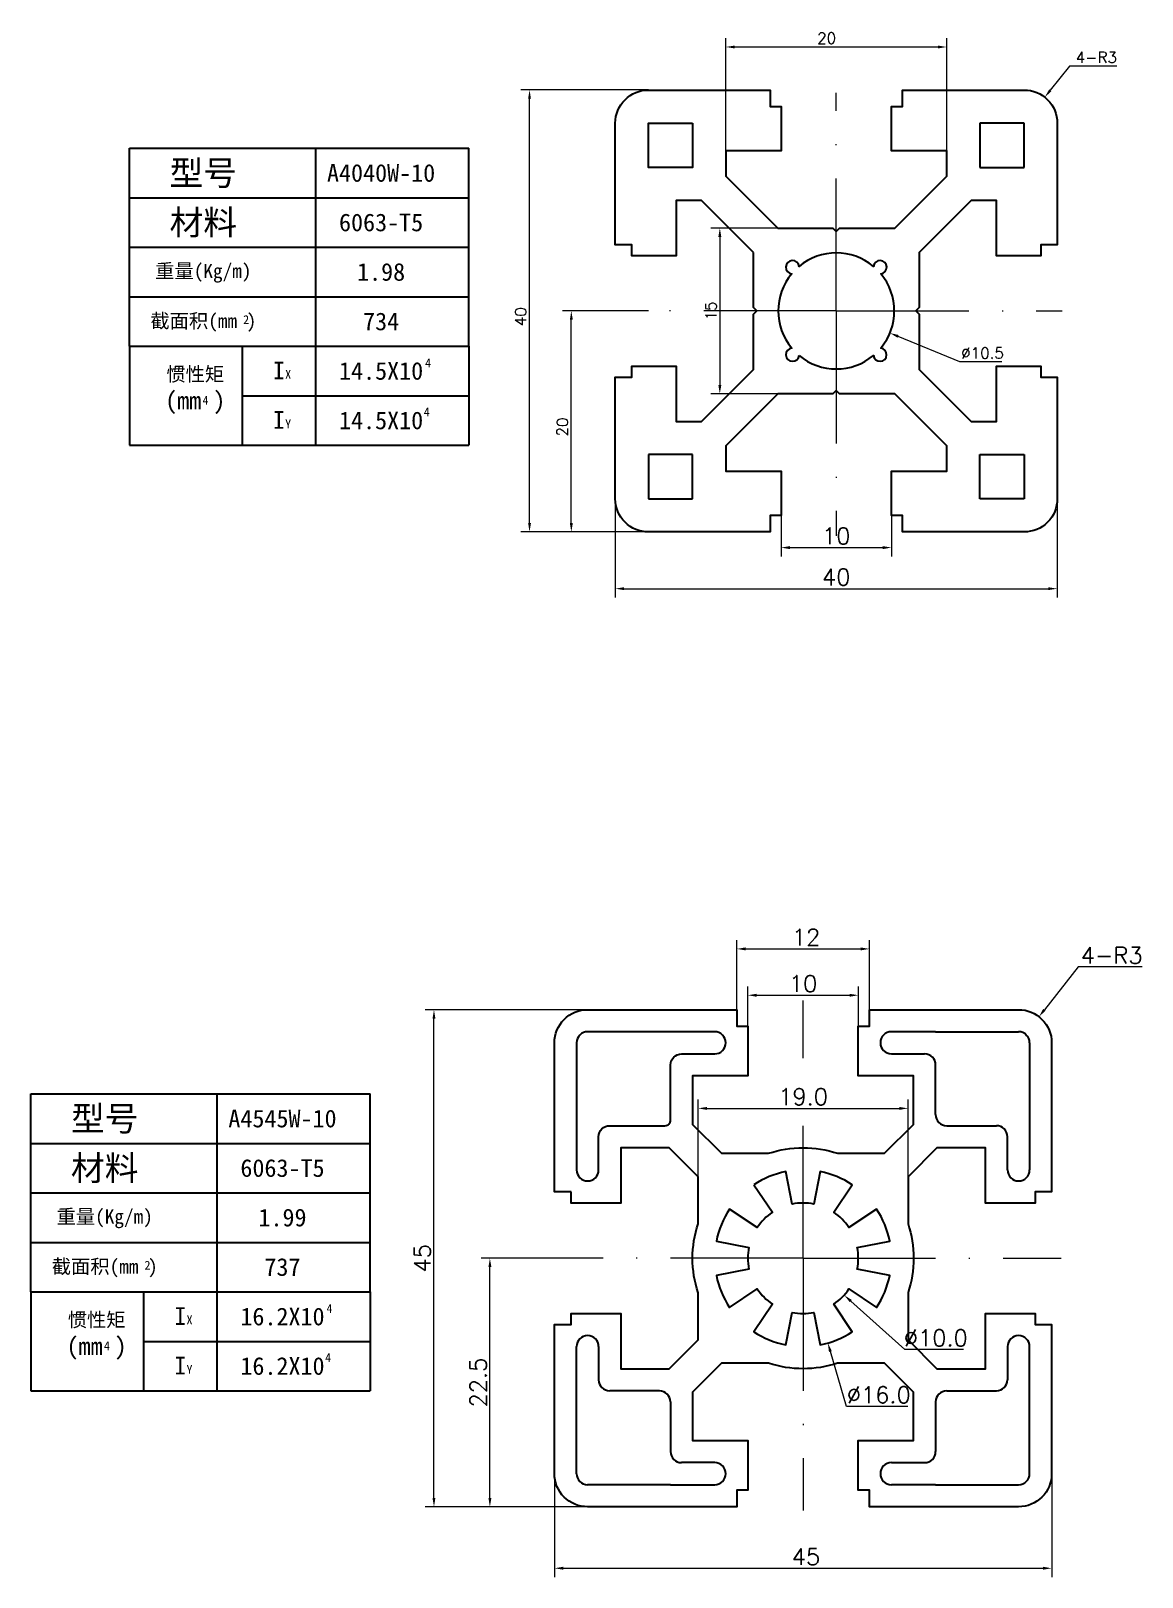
# Model space of a CAD drawing. Header units: millimetres. Extents: x 667 to 3290, y 428 to 2286.
# Drawn here: x 2121.1 to 2221.7, y 601.6 to 741.6 of the extents above; entities that cross this region are included whole.
import ezdxf

# ---------------------------------------------------------------- set-up
doc = ezdxf.new("R2010")
doc.units = ezdxf.units.MM
doc.linetypes.add('ACAD_ISO10W100', pattern=[18, 12, -3, 0, -3])
for name, color, linetype, lineweight in [('中心线', 1, 'ACAD_ISO10W100', 0), ('粗实线', 130, 'Continuous', 30), ('细实线', 130, 'Continuous', 0)]:
    doc.layers.add(name, color=color, linetype=linetype, lineweight=lineweight)
doc.styles.get("Standard").update_dxf_attribs({"font": 'txt', "bigfont": 'gbcbig.shx'})
doc.dimstyles.new('45x45L', dxfattribs={"dimscale": 0, "dimtxt": 1.5, "dimasz": 0.8, "dimexe": 0.8, "dimexo": 0, "dimgap": 0.3, "dimtad": 1, "dimtoh": 1, "dimdec": 1, "dimzin": 0, "dimdsep": 46, "dimtxsty": 'Standard', "dimcen": 0, "dimclrd": 5, "dimclre": 5, "dimclrt": 3, "dimadec": 0, "dimazin": 0, "dimtp": 0.05, "dimtm": 0.05, "dimtfac": 1, "dimtdec": 1, "dimtofl": 0, "dimtmove": 0, "dimatfit": 3, "dimfxl": 1, "dimtolj": 1, "dimlwd": 13, "dimlwe": 13, "dimarcsym": 0})

# ---------------------------------------------------------------- blocks, each defined once
blk = doc.blocks.new('*D1134')
at = {"layer": 'DEFPOINTS', "color": 0, "transparency": 16777216}
for p in [(2200.51, 644.06), (2181.51, 637.87), (2200.51, 637.87)]:
    blk.add_point(p, dxfattribs=at)
at = {"layer": '粗实线', "color": 5, "lineweight": 13, "transparency": 16777216}
for p, q in [((2181.51, 637.87), (2181.51, 644.86)), ((2182.31, 644.06), (2199.71, 644.06)), ((2200.51, 637.87), (2200.51, 644.86))]:
    blk.add_line(p, q, dxfattribs=at)
at = {"layer": '粗实线', "color": 5, "transparency": 16777216}
for points in [[(2182.31, 644.19), (2182.31, 643.92), (2181.51, 644.06)], [(2199.71, 644.19), (2199.71, 643.92), (2200.51, 644.06)]]:
    blk.add_solid(points, dxfattribs=at)
at = {"layer": '粗实线', "color": 3, "transparency": 16777216, "insert": (2191.01, 645.11), "char_height": 1.5, "attachment_point": 5}
blk.add_mtext('\\A1;19.0', dxfattribs=at)
blk = doc.blocks.new('*D1135')
at = {"layer": 'DEFPOINTS', "color": 0, "transparency": 16777216}
for p in [(2168.51, 610.99), (2213.51, 610.99), (2213.51, 602.43)]:
    blk.add_point(p, dxfattribs=at)
at = {"layer": '细实线', "color": 5, "lineweight": 13, "transparency": 16777216}
for p, q in [((2168.51, 610.99), (2168.51, 601.63)), ((2213.51, 610.99), (2213.51, 601.63)), ((2169.31, 602.43), (2212.71, 602.43))]:
    blk.add_line(p, q, dxfattribs=at)
at = {"layer": '细实线', "color": 5, "transparency": 16777216}
for points in [[(2169.31, 602.57), (2169.31, 602.3), (2168.51, 602.43)], [(2212.71, 602.57), (2212.71, 602.3), (2213.51, 602.43)]]:
    blk.add_solid(points, dxfattribs=at)
at = {"layer": '细实线', "color": 3, "transparency": 16777216, "insert": (2191.27, 603.48), "char_height": 1.5, "attachment_point": 5}
blk.add_mtext('\\A1;45', dxfattribs=at)
blk = doc.blocks.new('*D817')
at = {"layer": 'DEFPOINTS', "color": 0, "transparency": 16777216}
for p in [(2157.6, 652.99), (2171.51, 652.99), (2171.51, 607.99)]:
    blk.add_point(p, dxfattribs=at)
at = {"layer": '细实线', "color": 5, "lineweight": 13, "transparency": 16777216}
for p, q in [((2171.51, 652.99), (2156.8, 652.99)), ((2157.6, 608.79), (2157.6, 652.19)), ((2171.51, 607.99), (2156.8, 607.99))]:
    blk.add_line(p, q, dxfattribs=at)
at = {"layer": '细实线', "color": 5, "transparency": 16777216}
for points in [[(2157.47, 652.19), (2157.73, 652.19), (2157.6, 652.99)], [(2157.47, 608.79), (2157.73, 608.79), (2157.6, 607.99)]]:
    blk.add_solid(points, dxfattribs=at)
at = {"layer": '细实线', "color": 3, "transparency": 16777216, "insert": (2156.55, 630.49), "char_height": 1.5, "attachment_point": 5, "rotation": 90}
blk.add_mtext('\\A1;45', dxfattribs=at)
blk = doc.blocks.new('*D1136')
at = {"layer": 'DEFPOINTS', "color": 0, "transparency": 16777216}
for p in [(2162.66, 630.49), (2171.51, 630.49), (2171.51, 607.99)]:
    blk.add_point(p, dxfattribs=at)
at = {"layer": '细实线', "color": 5, "lineweight": 13, "transparency": 16777216}
for p, q in [((2171.51, 630.49), (2161.86, 630.49)), ((2162.66, 608.79), (2162.66, 629.69)), ((2171.51, 607.99), (2161.86, 607.99))]:
    blk.add_line(p, q, dxfattribs=at)
at = {"layer": '细实线', "color": 5, "transparency": 16777216}
for points in [[(2162.53, 629.69), (2162.8, 629.69), (2162.66, 630.49)], [(2162.53, 608.79), (2162.8, 608.79), (2162.66, 607.99)]]:
    blk.add_solid(points, dxfattribs=at)
at = {"layer": '细实线', "color": 3, "transparency": 16777216, "insert": (2161.61, 619.24), "char_height": 1.5, "attachment_point": 5, "rotation": 90}
blk.add_mtext('\\A1;22.5', dxfattribs=at)
blk = doc.blocks.new('*D1137')
at = {"layer": 'DEFPOINTS', "color": 0, "transparency": 16777216}
for p in [(2212.36, 652.35), (2210.51, 649.99)]:
    blk.add_point(p, dxfattribs=at)
at = {"layer": '细实线', "color": 5, "lineweight": 13, "transparency": 16777216}
for p, q in [((2215.89, 656.86), (2212.85, 652.98)), ((2221.69, 656.86), (2215.89, 656.86))]:
    blk.add_line(p, q, dxfattribs=at)
at = {"layer": '细实线', "color": 5, "transparency": 16777216}
blk.add_solid([(2212.74, 653.07), (2212.95, 652.9), (2212.36, 652.35)], dxfattribs=at)
at = {"layer": '细实线', "color": 3, "transparency": 16777216, "insert": (2218.94, 657.91), "char_height": 1.5, "attachment_point": 5}
blk.add_mtext('\\A1;4-R3', dxfattribs=at)
blk = doc.blocks.new('*D1138')
at = {"layer": 'DEFPOINTS', "color": 0, "transparency": 16777216}
for p in [(2187.28, 633.83), (2194.73, 627.15)]:
    blk.add_point(p, dxfattribs=at)
at = {"layer": '细实线', "color": 5, "lineweight": 13, "transparency": 16777216}
for p, q in [((2200.22, 622.23), (2195.32, 626.62)), ((2205.52, 622.23), (2200.22, 622.23))]:
    blk.add_line(p, q, dxfattribs=at)
at = {"layer": '细实线', "color": 5, "transparency": 16777216}
blk.add_solid([(2195.41, 626.72), (2195.23, 626.52), (2194.73, 627.15)], dxfattribs=at)
at = {"layer": '细实线', "color": 3, "transparency": 16777216, "insert": (2203.02, 623.28), "char_height": 1.5, "attachment_point": 5}
blk.add_mtext('\\A1;∅10.0', dxfattribs=at)
blk = doc.blocks.new('*D1139')
at = {"layer": 'DEFPOINTS', "color": 0, "transparency": 16777216}
for p in [(2188.76, 638.17), (2193.25, 622.82)]:
    blk.add_point(p, dxfattribs=at)
at = {"layer": '细实线', "color": 5, "lineweight": 13, "transparency": 16777216}
for p, q in [((2194.93, 617.08), (2193.48, 622.05)), ((2200.48, 617.08), (2194.93, 617.08))]:
    blk.add_line(p, q, dxfattribs=at)
at = {"layer": '细实线', "color": 5, "transparency": 16777216}
blk.add_solid([(2193.61, 622.08), (2193.35, 622.01), (2193.25, 622.82)], dxfattribs=at)
at = {"layer": '细实线', "color": 3, "transparency": 16777216, "insert": (2197.86, 618.13), "char_height": 1.5, "attachment_point": 5}
blk.add_mtext('\\A1;∅16.0', dxfattribs=at)
blk = doc.blocks.new('*D1140')
at = {"layer": 'DEFPOINTS', "color": 0, "transparency": 16777216}
for p in [(2197.01, 658.49), (2185.01, 652.99), (2197.01, 652.99)]:
    blk.add_point(p, dxfattribs=at)
at = {"layer": '细实线', "color": 5, "lineweight": 13, "transparency": 16777216}
for p, q in [((2185.01, 652.99), (2185.01, 659.29)), ((2197.01, 652.99), (2197.01, 659.29)), ((2185.81, 658.49), (2196.21, 658.49))]:
    blk.add_line(p, q, dxfattribs=at)
at = {"layer": '细实线', "color": 5, "transparency": 16777216}
for points in [[(2185.81, 658.63), (2185.81, 658.36), (2185.01, 658.49)], [(2196.21, 658.63), (2196.21, 658.36), (2197.01, 658.49)]]:
    blk.add_solid(points, dxfattribs=at)
at = {"layer": '细实线', "color": 3, "transparency": 16777216, "insert": (2191.28, 659.54), "char_height": 1.5, "attachment_point": 5}
blk.add_mtext('\\A1;12', dxfattribs=at)
blk = doc.blocks.new('*D1141')
at = {"layer": 'DEFPOINTS', "color": 0, "transparency": 16777216}
for p in [(2196.01, 654.3), (2186.01, 651.49), (2196.01, 651.49)]:
    blk.add_point(p, dxfattribs=at)
at = {"layer": '细实线', "color": 5, "lineweight": 13, "transparency": 16777216}
for p, q in [((2186.01, 651.49), (2186.01, 655.1)), ((2196.01, 651.49), (2196.01, 655.1)), ((2186.81, 654.3), (2195.21, 654.3))]:
    blk.add_line(p, q, dxfattribs=at)
at = {"layer": '细实线', "color": 5, "transparency": 16777216}
for points in [[(2186.81, 654.43), (2186.81, 654.16), (2186.01, 654.3)], [(2195.21, 654.43), (2195.21, 654.16), (2196.01, 654.3)]]:
    blk.add_solid(points, dxfattribs=at)
at = {"layer": '细实线', "color": 3, "transparency": 16777216, "insert": (2191.01, 655.35), "char_height": 1.5, "attachment_point": 5}
blk.add_mtext('\\A1;10', dxfattribs=at)
blk = doc.blocks.new('*D1228')
at = {"layer": 'DEFPOINTS', "color": 0, "transparency": 16777216}
for p in [(2204.01, 740.13), (2184.01, 730.74), (2204.01, 730.74)]:
    blk.add_point(p, dxfattribs=at)
at = {"layer": '细实线', "color": 5, "lineweight": 13, "transparency": 16777216}
for p, q in [((2184.01, 730.74), (2184.01, 740.93)), ((2204.01, 730.74), (2204.01, 740.93)), ((2184.81, 740.13), (2203.21, 740.13))]:
    blk.add_line(p, q, dxfattribs=at)
at = {"layer": '细实线', "color": 5, "transparency": 16777216}
for points in [[(2184.81, 740.26), (2184.81, 740), (2184.01, 740.13)], [(2203.21, 740.26), (2203.21, 740), (2204.01, 740.13)]]:
    blk.add_solid(points, dxfattribs=at)
at = {"layer": '细实线', "color": 3, "transparency": 16777216, "insert": (2193.14, 740.93), "char_height": 1, "attachment_point": 5}
blk.add_mtext('\\A1;20', dxfattribs=at)
blk = doc.blocks.new('*D1229')
at = {"layer": 'DEFPOINTS', "color": 0, "transparency": 16777216}
for p in [(2189.16, 718.23), (2198.87, 714.24)]:
    blk.add_point(p, dxfattribs=at)
at = {"layer": '细实线', "color": 5, "lineweight": 13, "transparency": 16777216}
for p, q in [((2205.2, 711.63), (2199.61, 713.94)), ((2209, 711.63), (2205.2, 711.63))]:
    blk.add_line(p, q, dxfattribs=at)
at = {"layer": '细实线', "color": 5, "transparency": 16777216}
blk.add_solid([(2199.66, 714.06), (2199.56, 713.81), (2198.87, 714.24)], dxfattribs=at)
at = {"layer": '细实线', "color": 3, "transparency": 16777216, "insert": (2207.25, 712.43), "char_height": 1, "attachment_point": 5}
blk.add_mtext('\\A1;%%C10.5', dxfattribs=at)
blk = doc.blocks.new('*D1230')
at = {"layer": 'DEFPOINTS', "color": 0, "transparency": 16777216}
for p in [(2170.03, 716.24), (2177.01, 716.24), (2177.01, 696.24)]:
    blk.add_point(p, dxfattribs=at)
at = {"layer": '细实线', "color": 5, "lineweight": 13, "transparency": 16777216}
for p, q in [((2177.01, 716.24), (2169.23, 716.24)), ((2170.03, 697.04), (2170.03, 715.44)), ((2177.01, 696.24), (2169.23, 696.24))]:
    blk.add_line(p, q, dxfattribs=at)
at = {"layer": '细实线', "color": 5, "transparency": 16777216}
for points in [[(2169.9, 715.44), (2170.17, 715.44), (2170.03, 716.24)], [(2169.9, 697.04), (2170.17, 697.04), (2170.03, 696.24)]]:
    blk.add_solid(points, dxfattribs=at)
at = {"layer": '细实线', "color": 3, "transparency": 16777216, "insert": (2169.23, 705.73), "char_height": 1, "attachment_point": 5, "rotation": 90}
blk.add_mtext('\\A1;20', dxfattribs=at)
blk = doc.blocks.new('*D1231')
at = {"layer": 'DEFPOINTS', "color": 0, "transparency": 16777216}
for p in [(2166.25, 736.24), (2177.01, 736.24), (2177.01, 696.24)]:
    blk.add_point(p, dxfattribs=at)
at = {"layer": '细实线', "color": 5, "lineweight": 13, "transparency": 16777216}
for p, q in [((2177.01, 736.24), (2165.45, 736.24)), ((2166.25, 697.04), (2166.25, 735.44)), ((2177.01, 696.24), (2165.45, 696.24))]:
    blk.add_line(p, q, dxfattribs=at)
at = {"layer": '细实线', "color": 5, "transparency": 16777216}
for points in [[(2166.12, 735.44), (2166.38, 735.44), (2166.25, 736.24)], [(2166.12, 697.04), (2166.38, 697.04), (2166.25, 696.24)]]:
    blk.add_solid(points, dxfattribs=at)
at = {"layer": '细实线', "color": 3, "transparency": 16777216, "insert": (2165.45, 715.72), "char_height": 1, "attachment_point": 5, "rotation": 90}
blk.add_mtext('\\A1;40', dxfattribs=at)
blk = doc.blocks.new('*D1232')
at = {"layer": 'DEFPOINTS', "color": 0, "transparency": 16777216}
for p in [(2212.88, 735.58), (2211.01, 733.24)]:
    blk.add_point(p, dxfattribs=at)
at = {"layer": '细实线', "color": 5, "lineweight": 13, "transparency": 16777216}
for p, q in [((2215.13, 738.4), (2213.38, 736.21)), ((2219.39, 738.4), (2215.13, 738.4))]:
    blk.add_line(p, q, dxfattribs=at)
at = {"layer": '细实线', "color": 5, "transparency": 16777216}
blk.add_solid([(2213.28, 736.29), (2213.49, 736.13), (2212.88, 735.58)], dxfattribs=at)
at = {"layer": '细实线', "color": 3, "transparency": 16777216, "insert": (2217.55, 739.2), "char_height": 1, "attachment_point": 5}
blk.add_mtext('\\A1;4-R3', dxfattribs=at)
blk = doc.blocks.new('*D1233')
at = {"layer": 'DEFPOINTS', "color": 0, "transparency": 16777216}
for p in [(2189.01, 697.74), (2199.01, 697.74), (2199.01, 694.82)]:
    blk.add_point(p, dxfattribs=at)
at = {"layer": '粗实线', "color": 5, "lineweight": 13, "transparency": 16777216}
for p, q in [((2189.01, 697.74), (2189.01, 694.02)), ((2199.01, 697.74), (2199.01, 694.02)), ((2189.81, 694.82), (2198.21, 694.82))]:
    blk.add_line(p, q, dxfattribs=at)
at = {"layer": '粗实线', "color": 5, "transparency": 16777216}
for points in [[(2189.81, 694.95), (2189.81, 694.68), (2189.01, 694.82)], [(2198.21, 694.95), (2198.21, 694.68), (2199.01, 694.82)]]:
    blk.add_solid(points, dxfattribs=at)
at = {"layer": '粗实线', "color": 3, "transparency": 16777216, "insert": (2194.01, 695.87), "char_height": 1.5, "attachment_point": 5}
blk.add_mtext('\\A1;10', dxfattribs=at)
blk = doc.blocks.new('*D1234')
at = {"layer": 'DEFPOINTS', "color": 0, "transparency": 16777216}
for p in [(2174.01, 699.24), (2214.01, 699.24), (2214.01, 691.1)]:
    blk.add_point(p, dxfattribs=at)
at = {"layer": '粗实线', "color": 5, "lineweight": 13, "transparency": 16777216}
for p, q in [((2174.01, 699.24), (2174.01, 690.3)), ((2214.01, 699.24), (2214.01, 690.3)), ((2174.81, 691.1), (2213.21, 691.1))]:
    blk.add_line(p, q, dxfattribs=at)
at = {"layer": '粗实线', "color": 5, "transparency": 16777216}
for points in [[(2174.81, 691.23), (2174.81, 690.97), (2174.01, 691.1)], [(2213.21, 691.23), (2213.21, 690.97), (2214.01, 691.1)]]:
    blk.add_solid(points, dxfattribs=at)
at = {"layer": '粗实线', "color": 3, "transparency": 16777216, "insert": (2194.01, 692.15), "char_height": 1.5, "attachment_point": 5}
blk.add_mtext('\\A1;40', dxfattribs=at)
blk = doc.blocks.new('*D1235')
at = {"layer": 'DEFPOINTS', "color": 0, "transparency": 16777216}
for p in [(2188.72, 723.74), (2183.47, 708.74), (2188.72, 708.74)]:
    blk.add_point(p, dxfattribs=at)
at = {"layer": '细实线', "color": 5, "lineweight": 13, "transparency": 16777216}
for p, q in [((2188.72, 723.74), (2182.67, 723.74)), ((2183.47, 722.94), (2183.47, 709.54)), ((2188.72, 708.74), (2182.67, 708.74))]:
    blk.add_line(p, q, dxfattribs=at)
at = {"layer": '细实线', "color": 5, "transparency": 16777216}
for points in [[(2183.34, 722.94), (2183.61, 722.94), (2183.47, 723.74)], [(2183.34, 709.54), (2183.61, 709.54), (2183.47, 708.74)]]:
    blk.add_solid(points, dxfattribs=at)
at = {"layer": '细实线', "color": 3, "transparency": 16777216, "insert": (2182.67, 716.24), "char_height": 1, "attachment_point": 5, "rotation": 90}
blk.add_mtext('\\A1;15', dxfattribs=at)

msp = doc.modelspace()

# ---------------------------------------------------------------- linework, layer by layer
at = {"layer": '中心线'}
for p, q in [((2194.014, 716.237), (2194.014, 735.988)), ((2194.014, 716.237), (2173.798, 716.237)), ((2194.014, 716.237), (2214.463, 716.237)), ((2194.014, 716.237), (2194.014, 695.87)), ((2191.006, 630.493), (2191.006, 653.835)), ((2191.006, 630.493), (2168.144, 630.493)), ((2191.006, 630.493), (2191.006, 607.651)), ((2191.006, 630.493), (2214.378, 630.493))]:
    msp.add_line(p, q, dxfattribs=at)
at = {"layer": '粗实线'}
for p, q in [((2211.014, 733.237), (2207.014, 733.237)), ((2207.014, 733.237), (2207.014, 729.237)), ((2211.014, 729.237), (2211.014, 733.237)), ((2130.048, 730.959), (2160.752, 730.959)), ((2130.048, 713.039), (2130.048, 730.959)), ((2146.879, 730.959), (2146.879, 704.079)), ((2160.752, 713.039), (2160.752, 730.959)), ((2207.014, 729.237), (2211.014, 729.237)), ((2130.048, 726.479), (2160.752, 726.479)), ((2130.048, 721.999), (2160.752, 721.999)), ((2131.168, 721.999), (2156.752, 721.999)), ((2132.288, 721.999), (2156.752, 721.999)), ((2133.408, 721.999), (2156.752, 721.999)), ((2130.048, 717.519), (2160.752, 717.519)), ((2132.288, 717.519), (2156.752, 717.519)), ((2133.408, 717.519), (2156.752, 717.519)), ((2130.048, 713.039), (2160.752, 713.039)), ((2130.048, 713.039), (2130.048, 704.079)), ((2131.168, 713.039), (2156.752, 713.039)), ((2132.288, 713.039), (2156.752, 713.039)), ((2133.408, 713.039), (2156.752, 713.039)), ((2140.258, 704.079), (2140.258, 713.039)), ((2160.752, 713.039), (2160.752, 704.079)), ((2140.258, 708.559), (2160.752, 708.559)), ((2130.048, 704.079), (2160.752, 704.079)), ((2177.014, 703.237), (2177.014, 699.237)), ((2181.014, 703.237), (2177.014, 703.237)), ((2181.014, 699.237), (2181.014, 703.237)), ((2207.014, 703.237), (2211.014, 703.237)), ((2207.014, 699.237), (2207.014, 703.237)), ((2211.014, 703.237), (2211.014, 699.237)), ((2177.014, 699.237), (2181.014, 699.237)), ((2211.014, 699.237), (2207.014, 699.237)), ((2203.006, 650.993), (2199.006, 650.993)), ((2203.006, 650.993), (2210.506, 650.993)), ((2184.006, 649.993), (2184.006, 649.993)), ((2198.006, 649.993), (2198.006, 649.993)), ((2211.506, 649.993), (2211.506, 642.493)), ((2199.006, 648.993), (2202.006, 648.993)), ((2203.006, 643.493), (2203.006, 647.993)), ((2121.122, 645.368), (2151.825, 645.368)), ((2121.122, 627.448), (2121.122, 645.368)), ((2137.953, 645.368), (2137.953, 618.488)), ((2151.825, 627.448), (2151.825, 645.368)), ((2204.006, 642.493), (2208.506, 642.493)), ((2211.506, 642.493), (2211.506, 638.493)), ((2209.506, 638.493), (2209.506, 641.493)), ((2121.122, 640.888), (2151.825, 640.888)), ((2171.506, 637.493), (2171.506, 637.493)), ((2210.506, 637.493), (2210.506, 637.493)), ((2121.122, 636.408), (2151.825, 636.408)), ((2122.242, 636.408), (2147.825, 636.408)), ((2123.362, 636.408), (2147.825, 636.408)), ((2124.482, 636.408), (2147.825, 636.408)), ((2121.122, 631.928), (2151.825, 631.928)), ((2123.362, 631.928), (2147.825, 631.928)), ((2124.482, 631.928), (2147.825, 631.928)), ((2121.122, 627.448), (2151.825, 627.448)), ((2121.122, 627.448), (2121.122, 618.488)), ((2122.242, 627.448), (2147.825, 627.448)), ((2123.362, 627.448), (2147.825, 627.448)), ((2124.482, 627.448), (2147.825, 627.448)), ((2131.332, 618.488), (2131.332, 627.448)), ((2151.825, 627.448), (2151.825, 618.488)), ((2131.332, 622.968), (2151.825, 622.968)), ((2171.506, 623.493), (2171.506, 623.493)), ((2210.506, 623.493), (2210.506, 623.493)), ((2170.506, 618.493), (2170.506, 622.493)), ((2172.506, 622.493), (2172.506, 619.493)), ((2209.506, 622.493), (2209.506, 619.493)), ((2211.506, 618.493), (2211.506, 622.493)), ((2121.122, 618.488), (2151.825, 618.488)), ((2170.506, 610.993), (2170.506, 618.493)), ((2178.006, 618.493), (2173.506, 618.493)), ((2179.006, 617.493), (2179.006, 612.993)), ((2203.006, 617.493), (2203.006, 612.993)), ((2204.006, 618.493), (2208.506, 618.493)), ((2211.506, 610.993), (2211.506, 618.493)), ((2183.006, 611.993), (2180.006, 611.993)), ((2199.006, 611.993), (2202.006, 611.993)), ((2184.006, 610.993), (2184.006, 610.993)), ((2198.006, 610.993), (2198.006, 610.993)), ((2179.006, 609.993), (2171.506, 609.993)), ((2179.006, 609.993), (2183.006, 609.993)), ((2203.006, 609.993), (2199.006, 609.993)), ((2203.006, 609.993), (2210.506, 609.993))]:
    msp.add_line(p, q, dxfattribs=at)
for points in [[(2186.514, 721.53), (2181.807, 726.237), (2179.514, 726.237), (2179.514, 721.237), (2175.514, 721.237), (2175.514, 722.237), (2174.014, 722.237), (2174.014, 733.237, -0.4142136), (2177.014, 736.237), (2188.014, 736.237), (2188.014, 734.737), (2189.014, 734.737), (2189.014, 730.737), (2184.014, 730.737), (2184.014, 728.444), (2188.721, 723.737), (2193.714, 723.737), (2194.014, 723.437), (2194.314, 723.737), (2199.307, 723.737), (2204.014, 728.444), (2204.014, 730.737), (2199.014, 730.737), (2199.014, 734.737), (2200.014, 734.737), (2200.014, 736.237), (2211.014, 736.237, -0.4142136), (2214.014, 733.237), (2214.014, 722.237), (2212.514, 722.237), (2212.514, 721.237), (2208.514, 721.237), (2208.514, 726.237), (2206.221, 726.237), (2201.514, 721.53), (2201.514, 716.537), (2201.214, 716.237), (2201.514, 715.937), (2201.514, 710.944), (2206.221, 706.237), (2208.514, 706.237), (2208.514, 711.237), (2212.514, 711.237), (2212.514, 710.237), (2214.014, 710.237), (2214.014, 699.237, -0.4142136), (2211.014, 696.237), (2200.014, 696.237), (2200.014, 697.737), (2199.014, 697.737), (2199.014, 701.737), (2204.014, 701.737), (2204.014, 704.03), (2199.307, 708.737), (2194.314, 708.737), (2194.014, 709.037), (2193.714, 708.737), (2188.721, 708.737), (2184.014, 704.03), (2184.014, 701.737), (2189.014, 701.737), (2189.014, 697.737), (2188.014, 697.737), (2188.014, 696.237), (2177.014, 696.237, -0.4142136), (2174.014, 699.237), (2174.014, 710.237), (2175.514, 710.237), (2175.514, 711.237), (2179.514, 711.237), (2179.514, 706.237), (2181.807, 706.237), (2186.514, 710.944), (2186.514, 715.937), (2186.814, 716.237), (2186.514, 716.537)], [(2190.65, 712.207, 0.3624745), (2197.378, 712.207, 2.0603102), (2198.044, 712.873, 0.3624745), (2198.044, 719.601, 2.0603102), (2197.378, 720.268, 0.3624745), (2190.65, 720.268, 2.0603102), (2189.983, 719.601, 0.3624745), (2189.983, 712.873, 2.0603102)], [(2170.006, 636.493), (2168.506, 636.493), (2168.506, 649.993, -0.4142136), (2171.506, 652.993), (2185.006, 652.993), (2185.006, 651.493), (2186.006, 651.493), (2186.006, 646.993), (2181.006, 646.993), (2181.006, 642.614), (2183.627, 639.993), (2187.883, 639.993, -0.0795573), (2191.006, 640.493, -0.0795573), (2194.128, 639.993), (2198.385, 639.993), (2201.006, 642.614), (2201.006, 646.993), (2196.006, 646.993), (2196.006, 651.493), (2197.006, 651.493), (2197.006, 652.993), (2210.506, 652.993, -0.4142136), (2213.506, 649.993), (2213.506, 636.493), (2212.006, 636.493), (2212.006, 635.493), (2207.506, 635.493), (2207.506, 640.493), (2203.127, 640.493), (2200.506, 637.871), (2200.506, 633.615, -0.0795573), (2201.006, 630.493, -0.0795573), (2200.506, 627.37), (2200.506, 623.114), (2203.127, 620.493), (2207.506, 620.493), (2207.506, 625.493), (2212.006, 625.493), (2212.006, 624.493), (2213.506, 624.493), (2213.506, 610.993, -0.4142136), (2210.506, 607.993), (2197.006, 607.993), (2197.006, 609.493), (2196.006, 609.493), (2196.006, 613.993), (2201.006, 613.993), (2201.006, 618.371), (2198.385, 620.993), (2194.128, 620.993, -0.0795573), (2191.006, 620.493, -0.0795573), (2187.883, 620.993), (2183.627, 620.993), (2181.006, 618.371), (2181.006, 613.993), (2186.006, 613.993), (2186.006, 609.493), (2185.006, 609.493), (2185.006, 607.993), (2171.506, 607.993, -0.4142136), (2168.506, 610.993), (2168.506, 624.493), (2170.006, 624.493), (2170.006, 625.493), (2174.506, 625.493), (2174.506, 620.493), (2178.885, 620.493), (2181.506, 623.114), (2181.506, 627.37, -0.0795573), (2181.006, 630.493, -0.0795573), (2181.506, 633.615), (2181.506, 637.871), (2178.885, 640.493), (2174.506, 640.493), (2174.506, 635.493), (2170.006, 635.493)], [(2173.506, 642.493), (2178.506, 642.493, 0.4142136), (2179.006, 642.993), (2179.006, 647.993, -0.4142136), (2180.006, 648.993), (2183.006, 648.993, 0.4142136), (2184.006, 649.993, 0.4142136), (2183.006, 650.993), (2179.006, 650.993), (2171.506, 650.993, 0.4142136), (2170.506, 649.993), (2170.506, 642.493), (2170.506, 638.493, 0.4142136), (2171.506, 637.493, 0.4142136), (2172.506, 638.493), (2172.506, 641.493, -0.4142136)], [(2186.561, 637.145), (2188.228, 634.65, 0.0984914), (2186.849, 633.271), (2184.354, 634.937, 0.0984914), (2183.16, 632.053), (2186.102, 631.468, 0.0984914), (2186.102, 629.517), (2183.16, 628.932, 0.0984914), (2184.354, 626.048), (2186.849, 627.715, 0.0984914), (2188.228, 626.335), (2186.561, 623.841, 0.0984914), (2189.445, 622.646), (2190.031, 625.589, 0.0984914), (2191.981, 625.589), (2192.567, 622.646, 0.0984914), (2195.451, 623.841), (2193.784, 626.335, 0.0984914), (2195.163, 627.715), (2197.658, 626.048, 0.0984914), (2198.852, 628.932), (2195.91, 629.517, 0.0984914), (2195.91, 631.468), (2198.852, 632.053, 0.0984914), (2197.658, 634.937), (2195.163, 633.271, 0.0984914), (2193.784, 634.65), (2195.451, 637.145, 0.0984914), (2192.567, 638.339), (2191.981, 635.397, 0.0984914), (2190.031, 635.397), (2189.445, 638.339, 0.0984914)]]:
    msp.add_lwpolyline(points, format="xyb", close=True, dxfattribs=at)
msp.add_lwpolyline([(2181.014, 733.237), (2181.014, 729.237), (2177.014, 729.237), (2177.014, 733.237)], close=True, dxfattribs=at)
for centre, start, end in [((2199.006, 649.993), 90, 180), ((2210.506, 649.993), 0, 90), ((2199.006, 649.993), 180, 270), ((2202.006, 647.993), 0, 90), ((2204.006, 643.493), 180, 270), ((2208.506, 641.493), 0, 90), ((2210.506, 638.493), 180, 270), ((2210.506, 638.493), 270, 0), ((2171.506, 622.493), 90, 180), ((2171.506, 622.493), 0, 90), ((2210.506, 622.493), 90, 180), ((2210.506, 622.493), 0, 90), ((2173.506, 619.493), 180, 270), ((2208.506, 619.493), 270, 0), ((2178.006, 617.493), 0, 90), ((2204.006, 617.493), 90, 180), ((2180.006, 612.993), 180, 270), ((2202.006, 612.993), 270, 0), ((2183.006, 610.993), 0, 90), ((2199.006, 610.993), 90, 180), ((2171.506, 610.993), 180, 270), ((2183.006, 610.993), 270, 0), ((2199.006, 610.993), 180, 270), ((2210.506, 610.993), 270, 0)]:
    msp.add_arc(centre, 1, start, end, dxfattribs=at)

# ---------------------------------------------------------------- texts
for s, insert, char_height, width, attachment_point in [('{\\f宋体|b0|i0|c134|p54;型号}', (2136.724, 728.608), 2.24, 13.35174, 5), ('{\\f宋体|b0|i0|c134|p2;A4040W-10}', (2152.815, 728.719), 1.6, 15.8724, 5), ('{\\f宋体|b0|i0|c134|p54;材料}', (2136.724, 724.128), 2.24, 13.35174, 5), ('{\\f宋体|b0|i0|c134|p2;6063-T5}', (2152.815, 724.239), 1.6, 15.8724, 5), ('{\\f宋体|b0|i0|c134|p54;重量(Kg/m)}', (2136.724, 719.648), 1.28, 13.35168, 5), ('{\\f宋体|b0|i0|c134|p2;1.98}', (2152.815, 719.759), 1.6, 15.8724, 5), ('{\\f宋体|b0|i0|c134|p54;截面积(mm )}', (2136.724, 715.168), 1.28, 13.35168, 5), ('{\\f宋体|b0|i0|c134|p2;2}', (2140.326, 715.851), 0.8, 1.08336, 1), ('{\\f宋体|b0|i0|c134|p2;734}', (2152.815, 715.279), 1.6, 15.8724, 5), ('{\\f宋体|b0|i0|c134|p54;惯性矩}', (2135.992, 710.449), 1.28, 13.35168, 5), ('{\\f宋体|b0|i0|c134|p2;I}', (2143.569, 710.854), 1.6, 6.6214, 5), ('{\\f宋体|b0|i0|c134|p2;14.5X10}', (2152.815, 710.799), 1.6, 15.8724, 5), ('{\\f宋体|b0|i0|c134|p2;4}', (2156.799, 711.94), 0.8, 1.1508, 1), ('{\\f宋体|b0|i0|c134|p2;X}', (2144.129, 710.903), 0.8, 0.938, 1), ('{\\f宋体|b0|i0|c134|p54;(mm )}', (2135.992, 707.917), 1.6, 13.35168, 5), ('{\\f宋体|b0|i0|c134|p2;4}', (2136.654, 708.551), 0.8, 1.0853, 1), ('{\\f宋体|b0|i0|c134|p2;I}', (2143.569, 706.374), 1.6, 6.6214, 5), ('{\\f宋体|b0|i0|c134|p2;14.5X10}', (2152.815, 706.319), 1.6, 15.8724, 5), ('{\\f宋体|b0|i0|c134|p2;4}', (2156.676, 707.496), 0.8, 1.1508, 1), ('{\\f宋体|b0|i0|c134|p2;Y}', (2144.129, 706.423), 0.8, 0.938, 1), ('{\\f宋体|b0|i0|c134|p54;型号}', (2127.798, 643.017), 2.24, 13.35174, 5), ('{\\f宋体|b0|i0|c134|p2;A4545W-10}', (2143.889, 643.128), 1.6, 15.8724, 5), ('{\\f宋体|b0|i0|c134|p54;材料}', (2127.798, 638.537), 2.24, 13.35174, 5), ('{\\f宋体|b0|i0|c134|p2;6063-T5}', (2143.889, 638.648), 1.6, 15.8724, 5), ('{\\f宋体|b0|i0|c134|p54;重量(Kg/m)}', (2127.798, 634.057), 1.28, 13.35168, 5), ('{\\f宋体|b0|i0|c134|p2;1.99}', (2143.889, 634.168), 1.6, 15.8724, 5), ('{\\f宋体|b0|i0|c134|p54;截面积(mm )}', (2127.798, 629.577), 1.28, 13.35168, 5), ('{\\f宋体|b0|i0|c134|p2;2}', (2131.4, 630.26), 0.8, 1.08336, 1), ('{\\f宋体|b0|i0|c134|p2;737}', (2143.889, 629.688), 1.6, 15.8724, 5), ('{\\f宋体|b0|i0|c134|p54;惯性矩}', (2127.065, 624.858), 1.28, 13.35168, 5), ('{\\f宋体|b0|i0|c134|p2;I}', (2134.642, 625.263), 1.6, 6.6214, 5), ('{\\f宋体|b0|i0|c134|p2;16.2X10}', (2143.889, 625.208), 1.6, 15.8724, 5), ('{\\f宋体|b0|i0|c134|p2;4}', (2147.873, 626.349), 0.8, 1.1508, 1), ('{\\f宋体|b0|i0|c134|p2;X}', (2135.203, 625.312), 0.8, 0.938, 1), ('{\\f宋体|b0|i0|c134|p54;(mm )}', (2127.065, 622.326), 1.6, 13.35168, 5), ('{\\f宋体|b0|i0|c134|p2;4}', (2127.728, 622.96), 0.8, 1.0853, 1), ('{\\f宋体|b0|i0|c134|p2;I}', (2134.642, 620.783), 1.6, 6.6214, 5), ('{\\f宋体|b0|i0|c134|p2;16.2X10}', (2143.889, 620.728), 1.6, 15.8724, 5), ('{\\f宋体|b0|i0|c134|p2;4}', (2147.75, 621.905), 0.8, 1.1508, 1), ('{\\f宋体|b0|i0|c134|p2;Y}', (2135.203, 620.832), 0.8, 0.938, 1)]:
    msp.add_mtext(s, dxfattribs=dict(at, insert=insert, char_height=char_height, width=width, attachment_point=attachment_point))

# ---------------------------------------------------------------- dimensions: what is measured, and where the dimension line sits
for base, p1, p2, text, picture, middle in [((2214.014, 691.101), (2174.014, 699.237), (2214.014, 699.237), '40', '*D1234', (2194.014, 692.151)), ((2199.014, 694.815), (2189.014, 697.737), (2199.014, 697.737), '10', '*D1233', (2194.014, 695.865))]:
    dim = msp.add_linear_dim(base=base, p1=p1, p2=p2, text=text, dimstyle='45x45L', override={"dimscale": 1}, dxfattribs=at)
    dim.commit()
    dim.dimension.update_dxf_attribs({"geometry": picture, "text_midpoint": middle})
dim = msp.add_linear_dim(base=(2200.506, 644.056), p1=(2181.506, 637.871), p2=(2200.506, 637.871), dimstyle='45x45L', override={"dimscale": 1}, dxfattribs=at)
dim.commit()
dim.dimension.update_dxf_attribs({"geometry": '*D1134', "text_midpoint": (2191.006, 645.106)})
at = {"layer": '细实线'}
for base, p1, p2, text, override, picture, middle in [((2204.014, 740.129), (2184.014, 730.737), (2204.014, 730.737), '20', {"dimscale": 1, "dimtxt": 1}, '*D1228', (2193.136, 740.129)), ((2197.006, 658.493), (2185.006, 652.993), (2197.006, 652.993), '12', {"dimscale": 1}, '*D1140', (2191.281, 658.493)), ((2213.506, 602.434), (2168.506, 610.993), (2213.506, 610.993), '45', {"dimscale": 1}, '*D1135', (2191.272, 602.434))]:
    dim = msp.add_linear_dim(base=base, p1=p1, p2=p2, text=text, dimstyle='45x45L', override=override, dxfattribs=at)
    dim.commit()
    dim.dimension.update_dxf_attribs({"geometry": picture, "text_midpoint": middle, "dimtype": 160})
for center, mpoint, override, picture, middle in [((2211.014, 733.237), (2212.883, 735.584), {"dimscale": 1, "dimtxt": 1}, '*D1232', (2217.554, 738.403)), ((2210.506, 649.993), (2212.356, 652.354), {"dimscale": 1}, '*D1137', (2218.939, 656.863))]:
    dim = msp.add_radius_dim(center=center, mpoint=mpoint, text='4-R3', dimstyle='45x45L', override=override, dxfattribs=at)
    dim.commit()
    dim.dimension.update_dxf_attribs({"geometry": picture, "text_midpoint": middle, "dimtype": 164})
for base, p2, text, picture, middle in [((2166.251, 736.237), (2177.014, 736.237), '40', '*D1231', (2166.251, 715.716)), ((2170.032, 716.237), (2177.014, 716.237), '20', '*D1230', (2170.032, 705.732))]:
    dim = msp.add_linear_dim(base=base, p1=(2177.014, 696.237), p2=p2, angle=90, text=text, dimstyle='45x45L', override={"dimscale": 1, "dimtxt": 1}, dxfattribs=at)
    dim.commit()
    dim.dimension.update_dxf_attribs({"geometry": picture, "text_midpoint": middle, "dimtype": 160})
for base, p1, p2, text, override, picture, middle in [((2183.472, 708.737), (2188.721, 723.737), (2188.721, 708.737), '15', {"dimscale": 1, "dimtxt": 1}, '*D1235', (2182.672, 716.237)), ((2157.599, 652.993), (2171.506, 607.993), (2171.506, 652.993), '45', {"dimscale": 1}, '*D817', (2156.549, 630.493))]:
    dim = msp.add_linear_dim(base=base, p1=p1, p2=p2, angle=90, text=text, dimstyle='45x45L', override=override, dxfattribs=at)
    dim.commit()
    dim.dimension.update_dxf_attribs({"geometry": picture, "text_midpoint": middle})
dim = msp.add_diameter_dim_2p(p1=(2189.158, 718.235), p2=(2198.869, 714.24), text='%%C10.5', dimstyle='45x45L', override={"dimscale": 1, "dimtxt": 1}, dxfattribs=at)
dim.commit()
dim.dimension.update_dxf_attribs({"geometry": '*D1229', "text_midpoint": (2207.252, 711.634), "dimtype": 163})
dim = msp.add_linear_dim(base=(2196.006, 654.297), p1=(2186.006, 651.493), p2=(2196.006, 651.493), text='10', dimstyle='45x45L', override={"dimscale": 1}, dxfattribs=at)
dim.commit()
dim.dimension.update_dxf_attribs({"geometry": '*D1141', "text_midpoint": (2191.006, 655.347)})
for p1, p2, picture, middle in [((2188.758, 638.17), (2193.254, 622.815), '*D1139', (2197.857, 617.082)), ((2187.284, 633.831), (2194.728, 627.154), '*D1138', (2203.015, 622.232))]:
    dim = msp.add_diameter_dim_2p(p1=p1, p2=p2, dimstyle='45x45L', override={"dimscale": 1}, dxfattribs=at)
    dim.commit()
    dim.dimension.update_dxf_attribs({"geometry": picture, "text_midpoint": middle, "dimtype": 163})
dim = msp.add_linear_dim(base=(2162.664, 630.493), p1=(2171.506, 607.993), p2=(2171.506, 630.493), angle=90, dimstyle='45x45L', override={"dimscale": 1}, dxfattribs=at)
dim.commit()
dim.dimension.update_dxf_attribs({"geometry": '*D1136', "text_midpoint": (2161.614, 619.243)})

doc.saveas('drawing.dxf')
